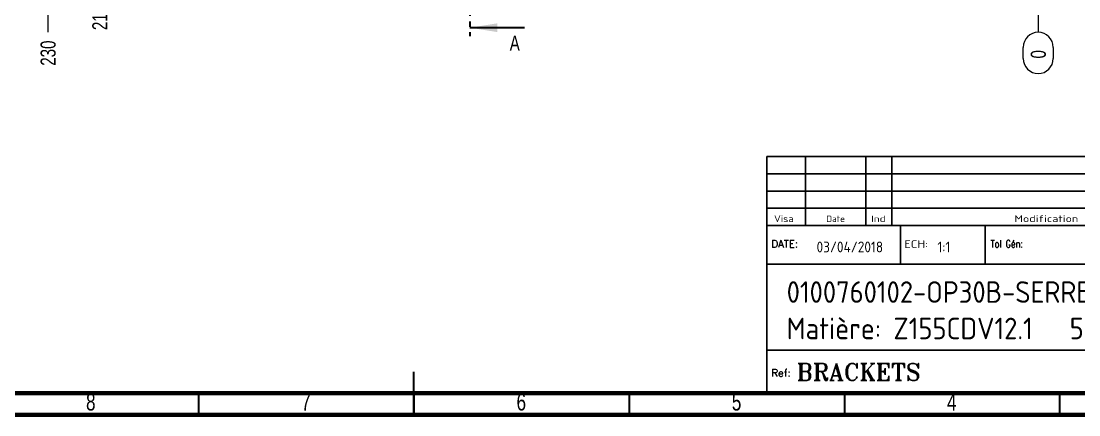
# Model space of a CAD drawing. Header units: millimetres. Extents: x 15 to 589, y 5 to 415.
# Drawn here: x 210.8 to 456.5, y 5 to 96.5 of the extents above; entities that cross this region are included whole.
import ezdxf

# ---------------------------------------------------------------- set-up
doc = ezdxf.new("R2010")
doc.units = ezdxf.units.MM
doc.linetypes.add('PHANTOM', pattern=[12.7, 6.35, -1.27, 1.27, -1.27, 1.27, -1.27])
doc.layers.add('DIMENSIONS', color=176, linetype='Continuous')
doc.styles.add('SLDTEXTSTYLE0', font='TXT', dxfattribs={"width": 0.75})
doc.styles.add('SLDTEXTSTYLE1', font='ISOCP')
doc.styles.add('SLDTEXTSTYLE10', font='ISOCP', dxfattribs={"width": 1.147311})
doc.styles.add('SLDTEXTSTYLE11', font='ISOCP', dxfattribs={"width": 1.385904})
doc.styles.add('SLDTEXTSTYLE12', font='ISOCP', dxfattribs={"width": 1.246461})
doc.styles.add('SLDTEXTSTYLE4', font='ROMANS', dxfattribs={"width": 0.8})
doc.styles.add('SLDTEXTSTYLE5', font='ROMANT')
doc.styles.add('SLDTEXTSTYLE6', font='ROMANS')
doc.styles.add('SLDTEXTSTYLE8', font='ISOCP', dxfattribs={"width": 1.446157})
doc.styles.add('SLDTEXTSTYLE9', font='ISOCP', dxfattribs={"width": 1.294402})
doc.dimstyles.new('SLDDIMSTYLE0', dxfattribs={"dimtxt": 3.5, "dimasz": 3.302, "dimexe": 0, "dimexo": 0.0625, "dimgap": 0.875, "dimtad": 0, "dimtih": 1, "dimtoh": 1, "dimdec": 0, "dimrnd": 1e-09, "dimdsep": 46, "dimtxsty": 'SLDTEXTSTYLE0', "dimblk1": 'NONE', "dimblk2": 'NONE', "dimsah": 1, "dimcen": 0.09, "dimadec": 0, "dimazin": 2, "dimtfac": 1, "dimtdec": 0, "dimtofl": 0, "dimtmove": 0, "dimatfit": 3, "dimldrblk": 'NONE', "dimfxl": 1, "dimfrac": 2, "dimtolj": 1, "dimtzin": 12, "dimarcsym": 0})
doc.dimstyles.new('SLDDIMSTYLE1', dxfattribs={"dimtxt": 3.5, "dimasz": 3.302, "dimexe": 0, "dimexo": 0.0625, "dimgap": 0.875, "dimtad": 0, "dimtih": 1, "dimtoh": 1, "dimrnd": 1e-09, "dimzin": 12, "dimdsep": 46, "dimtxsty": 'SLDTEXTSTYLE0', "dimblk1": 'NONE', "dimblk2": 'NONE', "dimsah": 1, "dimcen": 0.09, "dimadec": 0, "dimazin": 3, "dimtfac": 1, "dimtofl": 0, "dimtmove": 0, "dimatfit": 3, "dimldrblk": 'NONE', "dimfxl": 1, "dimfrac": 2, "dimtolj": 1, "dimtzin": 12, "dimarcsym": 0})

# ---------------------------------------------------------------- blocks, each defined once
blk = doc.blocks.new('_D_24')
at = {"color": 7, "linetype": 'Continuous', "lineweight": 18}
for p, q in [((447.02, 111.13), (447.02, 93.86)), ((443.53, 87.78), (443.53, 90.37)), ((450.51, 90.37), (450.51, 87.78))]:
    blk.add_line(p, q, dxfattribs=at)
for centre, start, end in [((447.02, 90.37), 0, 180), ((447.02, 87.78), 180, 0)]:
    blk.add_arc(centre, 3.49, start, end, dxfattribs=at)
at = {"color": 7, "linetype": 'Continuous', "lineweight": 18, "insert": (445.29, 87.78), "char_height": 3.5, "attachment_point": 1, "rotation": 90, "style": 'SLDTEXTSTYLE0'}
blk.add_mtext('0', dxfattribs=at)
blk = doc.blocks.new('_None')
blk = doc.blocks.new('_D_50')
at = {"color": 7, "linetype": 'Continuous', "lineweight": 18}
blk.add_line((229.02, 123.13), (229.02, 102.13), dxfattribs=at)
at = {"color": 7, "linetype": 'Continuous', "lineweight": 18, "insert": (227.29, 94.38), "char_height": 3.5, "attachment_point": 1, "rotation": 90, "style": 'SLDTEXTSTYLE0'}
blk.add_mtext('218', dxfattribs=at)
blk = doc.blocks.new('_D_52')
at = {"color": 7, "linetype": 'Continuous', "lineweight": 18}
blk.add_line((217.02, 111.13), (217.02, 93.86), dxfattribs=at)
at = {"color": 7, "linetype": 'Continuous', "lineweight": 18, "insert": (215.29, 86.1), "char_height": 3.5, "attachment_point": 1, "rotation": 90, "style": 'SLDTEXTSTYLE0'}
blk.add_mtext('230', dxfattribs=at)

msp = doc.modelspace()

# ---------------------------------------------------------------- linework, layer by layer
at = {"color": 7, "linetype": 'PHANTOM', "lineweight": 35}
msp.add_line((315.021, 192.922), (315.021, 92.935), dxfattribs=at)
at = {"color": 7, "linetype": 'Continuous', "lineweight": 35}
for p, q in [((327.721, 94.935), (315.021, 94.935)), ((302, 5), (302, 15)), ((252, 10), (252, 5)), ((302, 10), (302, 5)), ((352, 10), (352, 5)), ((402, 10), (402, 5)), ((452, 10), (452, 5))]:
    msp.add_line(p, q, dxfattribs=at)
at = {"color": 7, "linetype": 'Continuous', "lineweight": 70}
for p, q in [((584, 10), (20, 10)), ((589, 5), (15, 5))]:
    msp.add_line(p, q, dxfattribs=at)
at = {"color": 7, "linetype": 'Continuous', "lineweight": 35}
msp.add_solid([(315.021, 94.935), (321.371, 93.919), (321.371, 95.951)], dxfattribs=at)
at = {"layer": 'DIMENSIONS', "color": 3}
for p, q in [((482, 65), (384, 65)), ((393, 49), (393, 65)), ((407, 49), (407, 65)), ((413, 49), (413, 65)), ((384, 61), (482, 61)), ((482, 57), (384, 57)), ((384, 53), (482, 53))]:
    msp.add_line(p, q, dxfattribs=at)
at = {"layer": 'DIMENSIONS', "color": 6}
for p, q in [((384, 65), (384, 10)), ((384, 10), (584, 10))]:
    msp.add_line(p, q, dxfattribs=at)
at = {"layer": 'DIMENSIONS', "color": 1}
for p, q in [((384, 49), (584, 49)), ((415, 49), (415, 40)), ((434.731, 49), (434.731, 40)), ((506.384, 40), (384, 40)), ((506.384, 20), (384, 20))]:
    msp.add_line(p, q, dxfattribs=at)

# ---------------------------------------------------------------- texts
at = {"color": 7, "linetype": 'Continuous', "insert": (324.27, 93.083), "char_height": 3.5, "attachment_point": 1, "style": 'SLDTEXTSTYLE0'}
msp.add_mtext('A', dxfattribs=at)
at = {"color": 7, "linetype": 'Continuous', "lineweight": 0, "char_height": 3.969, "attachment_point": 2, "style": 'SLDTEXTSTYLE0'}
for s, insert in [('8', (226.96, 9.973)), ('7', (276.96, 9.973)), ('6', (326.96, 9.973)), ('5', (376.96, 9.973)), ('4', (426.96, 9.973))]:
    msp.add_mtext(s, dxfattribs=dict(at, insert=insert))
at = {"layer": 'DIMENSIONS', "attachment_point": 1}
for s, insert, char_height, style in [('Visa', (385.655, 51.348), 1.5671, 'SLDTEXTSTYLE12'), ('Date', (397.824, 51.283), 1.4924, 'SLDTEXTSTYLE10'), ('Ind', (408.254, 51.283), 1.4924, 'SLDTEXTSTYLE11'), ('Modification', (441.489, 51.348), 1.56705, 'SLDTEXTSTYLE8'), ('DATE:', (385.034, 45.598), 1.7277, 'SLDTEXTSTYLE6'), ('03/04/2018', (395.533, 45.253), 2.5, 'SLDTEXTSTYLE1'), ('ECH:', (415.911, 45.56), 1.8141, 'SLDTEXTSTYLE9'), ('1:1', (423.62, 45.24), 2.5, 'SLDTEXTSTYLE1'), ('Tol Gén:', (435.952, 45.598), 1.7277, 'SLDTEXTSTYLE4'), ('0100760102-OP30B-SERRE FLAN', (388.603, 36.024), 5, 'SLDTEXTSTYLE1'), ('Matière: Z155CDV12.1   58/60Hrc', (388.603, 27.564), 5, 'SLDTEXTSTYLE1'), ('Ref:', (385.034, 15.598), 1.7277, 'SLDTEXTSTYLE6'), ('BRACKETS', (390.904, 16.951), 4, 'SLDTEXTSTYLE5')]:
    msp.add_mtext(s, dxfattribs=dict(at, insert=insert, char_height=char_height, style=style))

# ---------------------------------------------------------------- dimensions: what is measured, and where the dimension line sits
at = {"color": 7, "linetype": 'Continuous', "lineweight": 18}
for feature_location, offset, origin, dimstyle, picture, middle in [((229.021, 124.135), (0, -22), (447.021, 112.135), 'SLDDIMSTYLE1', '_D_50', (229.021, 98.256)), ((217.021, 112.135), (0, -18.277), (447.021, 112.135), 'SLDDIMSTYLE1', '_D_52', (217.021, 89.979)), ((447.02110426, 112.134916318), (0, -18.276694716), (447.02110426, 112.134916318), 'SLDDIMSTYLE0', '_D_24', (447.02110426, 89.076103699))]:
    dim = msp.add_ordinate_dim(feature_location=feature_location, offset=offset, dtype=1, origin=origin, dimstyle=dimstyle, dxfattribs=at)
    dim.commit()
    dim.dimension.update_dxf_attribs({"geometry": picture, "text_midpoint": middle})

doc.saveas('drawing.dxf')
